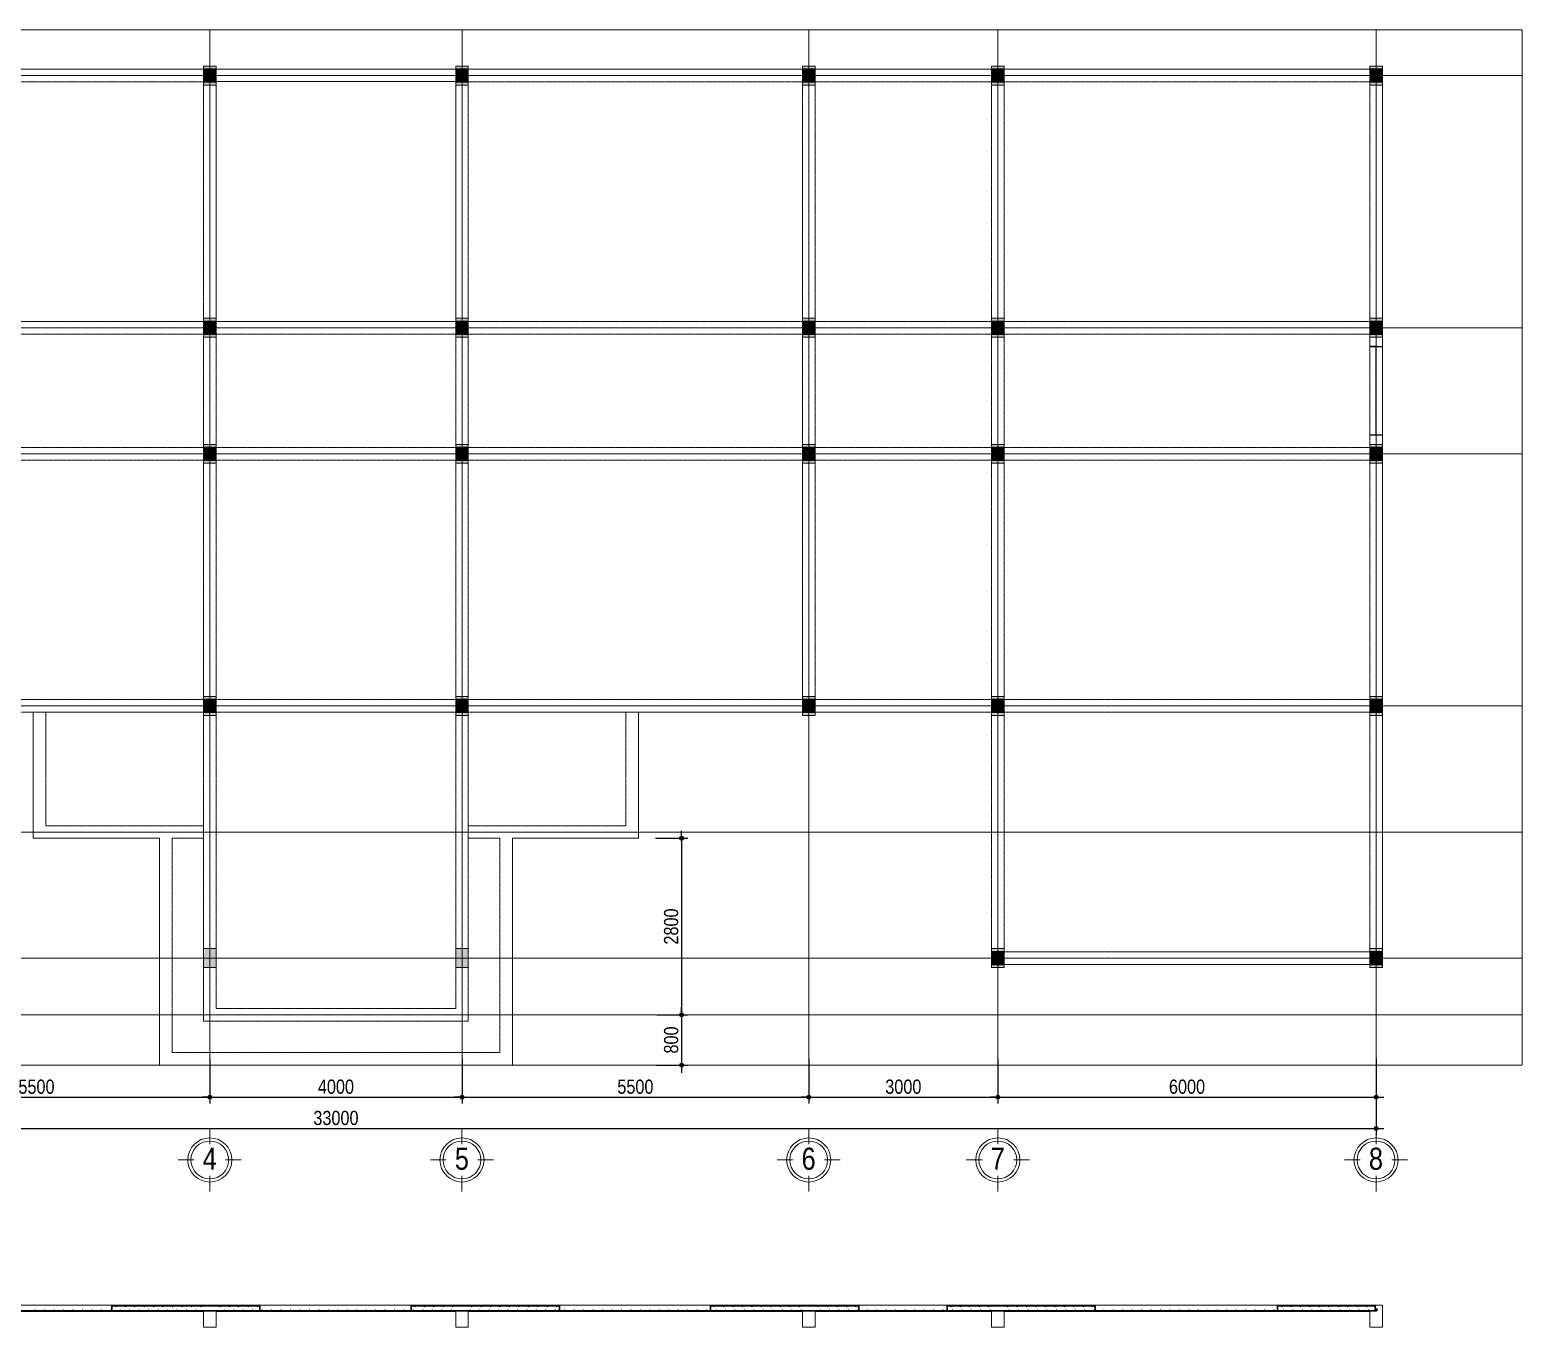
# Model space of a CAD drawing. Header units: millimetres. Extents: x 2451 to 189599, y 100744 to 200848.
# Drawn here: x 90579 to 114250, y 155262 to 175843 of the extents above; entities that cross this region are included whole.
import ezdxf
from ezdxf.enums import TextEntityAlignment as Align

# ---------------------------------------------------------------- set-up
doc = ezdxf.new("R2010")
doc.units = ezdxf.units.MM
for name, pattern in [('ACAD_ISO02W100', [15, 12, -3]), ('ACAD_ISO10W100', [18, 12, -3, 0, -3]), ('DASHED2', [0.375, 0.25, -0.125])]:
    doc.linetypes.add(name, pattern=pattern)
for name, color, linetype in [('009', 251, 'Continuous'), ('DIM', 1, 'Continuous'), ('TAGS', 60, 'Continuous'), ('TUONG', 131, 'Continuous'), ('vat dung', 44, 'Continuous'), ('WALL', 4, 'Continuous')]:
    doc.layers.add(name, color=color, linetype=linetype)
for name, color, linetype, lineweight in [('KC COT', 7, 'Continuous', 20), ('NÉT THẤY KC', 7, 'Continuous', 20), ('NÉT ĐẬM Cốt thép - các nét cần nhấn mạnh', 1, 'Continuous', 30), ('TEN TRUC', 3, 'Continuous', 18), ('TRUC', 24, 'Continuous', 0)]:
    doc.layers.add(name, color=color, linetype=linetype, lineweight=lineweight)
doc.styles.add('HEL-CONDENSE', font='')
doc.styles.add('VNI-HELVE-CONDENSEN', font='')
doc.styles.get('HEL-CONDENSE').set_extended_font_data('VNI-Helve-Condense')
doc.styles.get('VNI-HELVE-CONDENSEN').set_extended_font_data('VNI-Helve-Condense')
doc.dimstyles.new('D100', dxfattribs={"dimtxt": 225, "dimasz": 1.2, "dimexe": 100, "dimexo": 0, "dimgap": 50, "dimtad": 1, "dimdec": 0, "dimzin": 13, "dimdsep": 46, "dimtxsty": 'HEL-CONDENSE', "dimblk": 'D50', "dimcen": 0, "dimclrd": 1, "dimclre": 1, "dimclrt": 7, "dimadec": 0, "dimazin": 0, "dimtfac": 1, "dimtdec": 0, "dimtmove": 0, "dimatfit": 3, "dimldrblk": 'D50', "dimfxl": 1, "dimtolj": 1, "dimtzin": 13, "dimarcsym": 0})

# ---------------------------------------------------------------- blocks, each defined once
blk = doc.blocks.new('D50')
at = {"layer": 'DIM'}
blk.add_hatch(color=256, dxfattribs=at).paths.add_polyline_path([(25, 0, 1), (-25, 0, 1)])
blk.add_line((25, 0), (100, 0), dxfattribs=at)
blk.add_circle((0, 0), 25, dxfattribs=at)
blk = doc.blocks.new('*D1165')
at = {"layer": 'DEFPOINTS', "color": 0, "transparency": 16777216}
for p in [(78934, 159526), (111934, 159526), (111934, 158415)]:
    blk.add_point(p, dxfattribs=at)
at = {"layer": 'DIM', "color": 1, "lineweight": -2, "transparency": 16777216}
for p, q in [((78934, 159526), (78934, 158315)), ((111934, 159526), (111934, 158315)), ((78935, 158415), (111933, 158415))]:
    blk.add_line(p, q, dxfattribs=at)
at = {"layer": 'DIM', "color": 1, "lineweight": -2, "transparency": 16777216, "xscale": 1.199999999999999, "yscale": 1.199999999999999, "zscale": 1.199999999999999, "rotation": 180}
blk.add_blockref('D50', (78934, 158415), dxfattribs=at)
at = {"layer": 'DIM', "color": 1, "lineweight": -2, "transparency": 16777216, "xscale": 1.199999999999999, "yscale": 1.199999999999999, "zscale": 1.199999999999999}
blk.add_blockref('D50', (111934, 158415), dxfattribs=at)
at = {"layer": 'DIM', "color": 7, "transparency": 16777216, "insert": (95434, 158580), "char_height": 225, "attachment_point": 5, "style": 'HEL-CONDENSE'}
blk.add_mtext('\\A1;33000', dxfattribs=at)
blk = doc.blocks.new('A$C206177D3')
at = {"layer": 'TEN TRUC', "ltscale": 1000}
for p, q in [((-37, 240), (-37, 490)), ((-287, -10), (-537, -10)), ((463, -10), (213, -10)), ((-37, -510), (-37, -260))]:
    blk.add_line(p, q, dxfattribs=at)
blk.add_circle((-37, -10), 350, dxfattribs=at)
at = {"layer": 'TEN TRUC', "color": 254, "ltscale": 1000}
blk.add_circle((-37, -10), 300, dxfattribs=at)
blk = doc.blocks.new('A$C225A2996')
at = {"layer": 'WALL'}
blk.add_hatch(color=4, dxfattribs=at).paths.add_polyline_path([(531, 82), (731, 82), (731, 282), (531, 282)])
at = {"layer": 'WALL', "color": 4}
for p, q in [((531, 282), (731, 82)), ((531, 82), (731, 282))]:
    blk.add_line(p, q, dxfattribs=at)
blk.add_lwpolyline([(531, 82), (731, 82), (731, 282), (531, 282)], close=True, dxfattribs=at)
blk = doc.blocks.new('COT20x30')
at = {"layer": 'NÉT THẤY KC'}
h = blk.add_hatch(color=256, dxfattribs=at)
h.dxf.hatch_style = 1
h.paths.add_polyline_path([(107, 170), (-93, 170), (-93, -130), (107, -130)])
blk.add_lwpolyline([(-93, 170), (107, 170), (107, -130), (-93, -130)], close=True, dxfattribs=at)
blk = doc.blocks.new('*U1071')
at = {"layer": 'NÉT ĐẬM Cốt thép - các nét cần nhấn mạnh', "const_width": 10}
blk.add_lwpolyline([(-5, 0, 1), (5, 0, 1)], format="xyb", close=True, dxfattribs=at)
blk = doc.blocks.new('*U1072')
at = {"layer": 'NÉT ĐẬM Cốt thép - các nét cần nhấn mạnh', "color": 0, "linetype": 'ByBlock', "lineweight": -2, "transparency": 16777216}
for p in [(0, 0), (150, 0), (300, 0), (450, 0), (600, 0), (750, 0), (900, 0), (1050, 0), (1200, 0), (1350, 0)]:
    blk.add_blockref('*U1071', p, dxfattribs=at)
blk = doc.blocks.new('*D1148')
at = {"layer": 'DEFPOINTS', "color": 0, "transparency": 16777216}
for p in [(87934, 159526), (93434, 159526), (93434, 158911)]:
    blk.add_point(p, dxfattribs=at)
at = {"layer": 'DIM', "color": 1, "lineweight": -2, "transparency": 16777216}
for p, q in [((87934, 159526), (87934, 158811)), ((93434, 159526), (93434, 158811)), ((87935, 158911), (93433, 158911))]:
    blk.add_line(p, q, dxfattribs=at)
at = {"layer": 'DIM', "color": 1, "lineweight": -2, "transparency": 16777216, "xscale": 1.199999999999999, "yscale": 1.199999999999999, "zscale": 1.199999999999999, "rotation": 180}
blk.add_blockref('D50', (87934, 158911), dxfattribs=at)
at = {"layer": 'DIM', "color": 1, "lineweight": -2, "transparency": 16777216, "xscale": 1.199999999999999, "yscale": 1.199999999999999, "zscale": 1.199999999999999}
blk.add_blockref('D50', (93434, 158911), dxfattribs=at)
at = {"layer": 'DIM', "color": 7, "transparency": 16777216, "insert": (90684, 159076), "char_height": 225, "attachment_point": 5, "style": 'HEL-CONDENSE'}
blk.add_mtext('\\A1;5500', dxfattribs=at)
blk = doc.blocks.new('*D1149')
at = {"layer": 'DEFPOINTS', "color": 0, "transparency": 16777216}
for p in [(93434, 159526), (97434, 159526), (97434, 158911)]:
    blk.add_point(p, dxfattribs=at)
at = {"layer": 'DIM', "color": 1, "lineweight": -2, "transparency": 16777216}
for p, q in [((93434, 159526), (93434, 158811)), ((97434, 159526), (97434, 158811)), ((93435, 158911), (97433, 158911))]:
    blk.add_line(p, q, dxfattribs=at)
at = {"layer": 'DIM', "color": 1, "lineweight": -2, "transparency": 16777216, "xscale": 1.199999999999999, "yscale": 1.199999999999999, "zscale": 1.199999999999999, "rotation": 180}
blk.add_blockref('D50', (93434, 158911), dxfattribs=at)
at = {"layer": 'DIM', "color": 1, "lineweight": -2, "transparency": 16777216, "xscale": 1.199999999999999, "yscale": 1.199999999999999, "zscale": 1.199999999999999}
blk.add_blockref('D50', (97434, 158911), dxfattribs=at)
at = {"layer": 'DIM', "color": 7, "transparency": 16777216, "insert": (95434, 159076), "char_height": 225, "attachment_point": 5, "style": 'HEL-CONDENSE'}
blk.add_mtext('\\A1;4000', dxfattribs=at)
blk = doc.blocks.new('*D1150')
at = {"layer": 'DEFPOINTS', "color": 0, "transparency": 16777216}
for p in [(97434, 159526), (102934, 159526), (102934, 158911)]:
    blk.add_point(p, dxfattribs=at)
at = {"layer": 'DIM', "color": 1, "lineweight": -2, "transparency": 16777216}
for p, q in [((97434, 159526), (97434, 158811)), ((102934, 159526), (102934, 158811)), ((97435, 158911), (102933, 158911))]:
    blk.add_line(p, q, dxfattribs=at)
at = {"layer": 'DIM', "color": 1, "lineweight": -2, "transparency": 16777216, "xscale": 1.199999999999999, "yscale": 1.199999999999999, "zscale": 1.199999999999999, "rotation": 180}
blk.add_blockref('D50', (97434, 158911), dxfattribs=at)
at = {"layer": 'DIM', "color": 1, "lineweight": -2, "transparency": 16777216, "xscale": 1.199999999999999, "yscale": 1.199999999999999, "zscale": 1.199999999999999}
blk.add_blockref('D50', (102934, 158911), dxfattribs=at)
at = {"layer": 'DIM', "color": 7, "transparency": 16777216, "insert": (100184, 159076), "char_height": 225, "attachment_point": 5, "style": 'HEL-CONDENSE'}
blk.add_mtext('\\A1;5500', dxfattribs=at)
blk = doc.blocks.new('*D1151')
at = {"layer": 'DEFPOINTS', "color": 0, "transparency": 16777216}
for p in [(102934, 159526), (105934, 159526), (105934, 158911)]:
    blk.add_point(p, dxfattribs=at)
at = {"layer": 'DIM', "color": 1, "lineweight": -2, "transparency": 16777216}
for p, q in [((102934, 159526), (102934, 158811)), ((105934, 159526), (105934, 158811)), ((102935, 158911), (105933, 158911))]:
    blk.add_line(p, q, dxfattribs=at)
at = {"layer": 'DIM', "color": 1, "lineweight": -2, "transparency": 16777216, "xscale": 1.199999999999999, "yscale": 1.199999999999999, "zscale": 1.199999999999999, "rotation": 180}
blk.add_blockref('D50', (102934, 158911), dxfattribs=at)
at = {"layer": 'DIM', "color": 1, "lineweight": -2, "transparency": 16777216, "xscale": 1.199999999999999, "yscale": 1.199999999999999, "zscale": 1.199999999999999}
blk.add_blockref('D50', (105934, 158911), dxfattribs=at)
at = {"layer": 'DIM', "color": 7, "transparency": 16777216, "insert": (104434, 159076), "char_height": 225, "attachment_point": 5, "style": 'HEL-CONDENSE'}
blk.add_mtext('\\A1;3000', dxfattribs=at)
blk = doc.blocks.new('*D1152')
at = {"layer": 'DEFPOINTS', "color": 0, "transparency": 16777216}
for p in [(105934, 159526), (111934, 159526), (111934, 158911)]:
    blk.add_point(p, dxfattribs=at)
at = {"layer": 'DIM', "color": 1, "lineweight": -2, "transparency": 16777216}
for p, q in [((105934, 159526), (105934, 158811)), ((111934, 159526), (111934, 158811)), ((105935, 158911), (111933, 158911))]:
    blk.add_line(p, q, dxfattribs=at)
at = {"layer": 'DIM', "color": 1, "lineweight": -2, "transparency": 16777216, "xscale": 1.199999999999999, "yscale": 1.199999999999999, "zscale": 1.199999999999999, "rotation": 180}
blk.add_blockref('D50', (105934, 158911), dxfattribs=at)
at = {"layer": 'DIM', "color": 1, "lineweight": -2, "transparency": 16777216, "xscale": 1.199999999999999, "yscale": 1.199999999999999, "zscale": 1.199999999999999}
blk.add_blockref('D50', (111934, 158911), dxfattribs=at)
at = {"layer": 'DIM', "color": 7, "transparency": 16777216, "insert": (108934, 159076), "char_height": 225, "attachment_point": 5, "style": 'HEL-CONDENSE'}
blk.add_mtext('\\A1;6000', dxfattribs=at)
blk = doc.blocks.new('*D1153')
at = {"layer": 'DEFPOINTS', "color": 0, "transparency": 16777216}
for p in [(78934, 159526), (111934, 159526), (111934, 158415)]:
    blk.add_point(p, dxfattribs=at)
at = {"layer": 'DIM', "color": 1, "lineweight": -2, "transparency": 16777216}
for p, q in [((78934, 159526), (78934, 158315)), ((111934, 159526), (111934, 158315)), ((78935, 158415), (111933, 158415))]:
    blk.add_line(p, q, dxfattribs=at)
at = {"layer": 'DIM', "color": 1, "lineweight": -2, "transparency": 16777216, "xscale": 1.199999999999999, "yscale": 1.199999999999999, "zscale": 1.199999999999999, "rotation": 180}
blk.add_blockref('D50', (78934, 158415), dxfattribs=at)
at = {"layer": 'DIM', "color": 1, "lineweight": -2, "transparency": 16777216, "xscale": 1.199999999999999, "yscale": 1.199999999999999, "zscale": 1.199999999999999}
blk.add_blockref('D50', (111934, 158415), dxfattribs=at)
at = {"layer": 'DIM', "color": 7, "transparency": 16777216, "insert": (95434, 158580), "char_height": 225, "attachment_point": 5, "style": 'HEL-CONDENSE'}
blk.add_mtext('\\A1;33000', dxfattribs=at)
blk = doc.blocks.new('*D1162')
at = {"layer": 'DEFPOINTS', "color": 0, "transparency": 16777216}
for p in [(100504, 163018), (100522, 160218), (100917, 160218)]:
    blk.add_point(p, dxfattribs=at)
at = {"layer": 'DIM', "color": 1, "lineweight": -2, "transparency": 16777216}
for p, q in [((100504, 163018), (101017, 163018)), ((100917, 163016), (100917, 160219)), ((100522, 160218), (101017, 160218))]:
    blk.add_line(p, q, dxfattribs=at)
at = {"layer": 'DIM', "color": 1, "lineweight": -2, "transparency": 16777216, "xscale": 1.199999999999999, "yscale": 1.199999999999999, "zscale": 1.199999999999999}
for p, rotation in [((100917, 163018), 90), ((100917, 160218), 270)]:
    blk.add_blockref('D50', p, dxfattribs=dict(at, rotation=rotation))
at = {"layer": 'DIM', "color": 7, "transparency": 16777216, "insert": (100752, 161618), "char_height": 225, "attachment_point": 5, "rotation": 90, "style": 'HEL-CONDENSE'}
blk.add_mtext('\\A1;2800', dxfattribs=at)
blk = doc.blocks.new('*D1163')
at = {"layer": 'DEFPOINTS', "color": 0, "transparency": 16777216}
for p in [(100522, 160218), (100522, 159418), (100917, 159418)]:
    blk.add_point(p, dxfattribs=at)
at = {"layer": 'DIM', "color": 1, "lineweight": -2, "transparency": 16777216}
for p, q in [((100522, 160218), (101017, 160218)), ((100917, 160216), (100917, 159419)), ((100522, 159418), (101017, 159418))]:
    blk.add_line(p, q, dxfattribs=at)
at = {"layer": 'DIM', "color": 1, "lineweight": -2, "transparency": 16777216, "xscale": 1.199999999999999, "yscale": 1.199999999999999, "zscale": 1.199999999999999}
for p, rotation in [((100917, 160218), 90), ((100917, 159418), 270)]:
    blk.add_blockref('D50', p, dxfattribs=dict(at, rotation=rotation))
at = {"layer": 'DIM', "color": 7, "transparency": 16777216, "insert": (100752, 159818), "char_height": 225, "attachment_point": 5, "rotation": 90, "style": 'HEL-CONDENSE'}
blk.add_mtext('\\A1;800', dxfattribs=at)

msp = doc.modelspace()

# ---------------------------------------------------------------- linework, layer by layer
at = {"layer": '009'}
msp.add_lwpolyline([(111833.7, 169417.6), (111933.7, 169417.6), (111933.7, 170817.6), (111833.7, 170817.6)], dxfattribs=at)
at = {"layer": 'NÉT THẤY KC'}
for p, q in [((79333.7, 175217.6), (112033.7, 175217.6)), ((112033.7, 175217.6), (112033.7, 161017.6)), ((112033.7, 161017.6), (105833.7, 161017.6))]:
    msp.add_line(p, q, dxfattribs=at)
at = {"layer": 'NÉT THẤY KC', "linetype": 'ACAD_ISO02W100', "ltscale": 0.3}
for p, q in [((79333.7, 175017.6), (93333.7, 175017.6)), ((93333.7, 165217.6), (93333.7, 175017.6)), ((97533.7, 175017.6), (111833.7, 175017.6)), ((102833.7, 165017.6), (102833.7, 175017.6)), ((103033.7, 165017.6), (103033.7, 175017.6)), ((105833.7, 161017.6), (105833.7, 175017.6)), ((106033.7, 161217.6), (106033.7, 175017.6)), ((111833.7, 175017.6), (111833.7, 161217.6)), ((93533.7, 165217.6), (93533.7, 171217.6)), ((111833.7, 165217.6), (79033.7, 165217.6)), ((111833.7, 165017.6), (79033.7, 165017.6)), ((92833.7, 163017.6), (93333.7, 163017.6)), ((98033.7, 163017.6), (97533.7, 163017.6)), ((111833.7, 161217.6), (106033.7, 161217.6))]:
    msp.add_line(p, q, dxfattribs=at)
for points in [[(93333.7, 165017.6), (93333.7, 160117.6), (97533.7, 160117.6), (97533.7, 175017.6)], [(78833.7, 171217.6), (93533.7, 171217.6)], [(93533.7, 165017.6), (93533.7, 160317.6), (97333.7, 160317.6), (97333.7, 171217.6)], [(97333.7, 171217.6), (112033.7, 171217.6)], [(78833.7, 171017.6), (112033.7, 171017.6)], [(78833.7, 169217.6), (112033.7, 169217.6)], [(78833.7, 169017.6), (112033.7, 169017.6)], [(90833.7, 165017.6), (90833.7, 163217.6), (93333.7, 163217.6)], [(100033.7, 165017.6), (100033.7, 163217.6), (97533.7, 163217.6)], [(98033.7, 163017.6), (98033.7, 159617.6), (92833.7, 159617.6), (92833.7, 163017.6)]]:
    msp.add_lwpolyline(points, dxfattribs=at)
at = {"layer": 'NÉT THẤY KC'}
msp.add_lwpolyline([(93533.7, 175026), (97333.7, 175026), (97333.7, 171217.6), (93533.7, 171217.6)], close=True, dxfattribs=at)
for points in [[(90633.7, 165017.6), (90633.7, 163017.6), (92633.7, 163017.6)], [(100233.7, 165017.6), (100233.7, 163017.6), (98233.7, 163017.6)], [(98233.7, 163017.6), (98233.7, 159417.6), (92633.7, 159417.6), (92633.7, 163017.6)], [(78833.7, 155612.4), (112033.7, 155612.4), (112033.7, 155262.4), (111833.7, 155262.4), (111833.7, 155512.4), (106033.7, 155512.4), (106033.7, 155262.4), (105833.7, 155262.4), (105833.7, 155512.4), (103033.7, 155512.4), (103033.7, 155262.4), (102833.7, 155262.4), (102833.7, 155512.4), (97533.7, 155512.4), (97533.7, 155262.4), (97333.7, 155262.4), (97333.7, 155512.4), (93533.7, 155512.4), (93533.7, 155262.4), (93333.7, 155262.4), (93333.7, 155512.4), (88033.7, 155512.4)]]:
    msp.add_lwpolyline(points, dxfattribs=at)
at = {"layer": 'NÉT ĐẬM Cốt thép - các nét cần nhấn mạnh'}
for p, q in [((111936.9, 155523.6), (78938.3, 155523.6)), ((111926.9, 155549.3), (111939.2, 155549.3))]:
    msp.add_line(p, q, dxfattribs=at)
at = {"layer": 'NÉT ĐẬM Cốt thép - các nét cần nhấn mạnh', "const_width": 10}
for points in [[(90658.8, 155534.7, 1), (90668.8, 155534.7, 1)], [(90808.8, 155534.7, 1), (90818.8, 155534.7, 1)], [(90958.8, 155534.7, 1), (90968.8, 155534.7, 1)], [(91108.8, 155534.7, 1), (91118.8, 155534.7, 1)], [(91258.8, 155534.7, 1), (91268.8, 155534.7, 1)], [(91408.8, 155534.7, 1), (91418.8, 155534.7, 1)], [(91558.8, 155534.7, 1), (91568.8, 155534.7, 1)], [(91708.8, 155534.7, 1), (91718.8, 155534.7, 1)], [(91858.8, 155534.7, 1), (91868.8, 155534.7, 1)], [(91937.1, 155587.6, 1), (91947.1, 155587.6, 1)], [(92008.8, 155534.7, 1), (92018.8, 155534.7, 1)], [(92087.1, 155587.6, 1), (92097.1, 155587.6, 1)], [(92158.8, 155534.7, 1), (92168.8, 155534.7, 1)], [(92237.1, 155587.6, 1), (92247.1, 155587.6, 1)], [(92308.8, 155534.7, 1), (92318.8, 155534.7, 1)], [(92387.1, 155587.6, 1), (92397.1, 155587.6, 1)], [(92458.8, 155534.7, 1), (92468.8, 155534.7, 1)], [(92537.1, 155587.6, 1), (92547.1, 155587.6, 1)], [(92608.8, 155534.7, 1), (92618.8, 155534.7, 1)], [(92687.1, 155587.6, 1), (92697.1, 155587.6, 1)], [(92758.8, 155534.7, 1), (92768.8, 155534.7, 1)], [(92837.1, 155587.6, 1), (92847.1, 155587.6, 1)], [(92908.8, 155534.7, 1), (92918.8, 155534.7, 1)], [(92987.1, 155587.6, 1), (92997.1, 155587.6, 1)], [(93058.8, 155534.7, 1), (93068.8, 155534.7, 1)], [(93137.1, 155587.6, 1), (93147.1, 155587.6, 1)], [(93208.8, 155534.7, 1), (93218.8, 155534.7, 1)], [(93287.1, 155587.6, 1), (93297.1, 155587.6, 1)], [(93587.1, 155587.6, 1), (93597.1, 155587.6, 1)], [(93658.8, 155534.7, 1), (93668.8, 155534.7, 1)], [(93737.1, 155587.6, 1), (93747.1, 155587.6, 1)], [(93808.8, 155534.7, 1), (93818.8, 155534.7, 1)], [(93887.1, 155587.6, 1), (93897.1, 155587.6, 1)], [(93958.8, 155534.7, 1), (93968.8, 155534.7, 1)], [(94037.1, 155587.6, 1), (94047.1, 155587.6, 1)], [(94108.8, 155534.7, 1), (94118.8, 155534.7, 1)], [(94187.1, 155587.6, 1), (94197.1, 155587.6, 1)], [(94258.8, 155534.7, 1), (94268.8, 155534.7, 1)], [(94408.8, 155534.7, 1), (94418.8, 155534.7, 1)], [(94558.8, 155534.7, 1), (94568.8, 155534.7, 1)], [(94708.8, 155534.7, 1), (94718.8, 155534.7, 1)], [(94858.8, 155534.7, 1), (94868.8, 155534.7, 1)], [(95008.8, 155534.7, 1), (95018.8, 155534.7, 1)], [(95158.8, 155534.7, 1), (95168.8, 155534.7, 1)], [(95308.8, 155534.7, 1), (95318.8, 155534.7, 1)], [(95458.8, 155534.7, 1), (95468.8, 155534.7, 1)], [(95608.8, 155534.7, 1), (95618.8, 155534.7, 1)], [(95758.8, 155534.7, 1), (95768.8, 155534.7, 1)], [(95908.8, 155534.7, 1), (95918.8, 155534.7, 1)], [(96058.8, 155534.7, 1), (96068.8, 155534.7, 1)], [(96208.8, 155534.7, 1), (96218.8, 155534.7, 1)], [(96358.8, 155534.7, 1), (96368.8, 155534.7, 1)], [(96508.8, 155534.7, 1), (96518.8, 155534.7, 1)], [(96658.8, 155534.7, 1), (96668.8, 155534.7, 1)], [(96680.9, 155587.6, 1), (96690.9, 155587.6, 1)], [(96808.8, 155534.7, 1), (96818.8, 155534.7, 1)], [(96830.9, 155587.6, 1), (96840.9, 155587.6, 1)], [(96958.8, 155534.7, 1), (96968.8, 155534.7, 1)], [(96980.9, 155587.6, 1), (96990.9, 155587.6, 1)], [(97108.8, 155534.7, 1), (97118.8, 155534.7, 1)], [(97130.9, 155587.6, 1), (97140.9, 155587.6, 1)], [(97258.8, 155534.7, 1), (97268.8, 155534.7, 1)], [(97280.9, 155587.6, 1), (97290.9, 155587.6, 1)], [(97558.8, 155534.7, 1), (97568.8, 155534.7, 1)], [(97580.9, 155587.6, 1), (97590.9, 155587.6, 1)], [(97708.8, 155534.7, 1), (97718.8, 155534.7, 1)], [(97730.9, 155587.6, 1), (97740.9, 155587.6, 1)], [(97858.8, 155534.7, 1), (97868.8, 155534.7, 1)], [(97880.9, 155587.6, 1), (97890.9, 155587.6, 1)], [(98008.8, 155534.7, 1), (98018.8, 155534.7, 1)], [(98030.9, 155587.6, 1), (98040.9, 155587.6, 1)], [(98158.8, 155534.7, 1), (98168.8, 155534.7, 1)], [(98180.9, 155587.6, 1), (98190.9, 155587.6, 1)], [(98308.8, 155534.7, 1), (98318.8, 155534.7, 1)], [(98330.9, 155587.6, 1), (98340.9, 155587.6, 1)], [(98458.8, 155534.7, 1), (98468.8, 155534.7, 1)], [(98480.9, 155587.6, 1), (98490.9, 155587.6, 1)], [(98608.8, 155534.7, 1), (98618.8, 155534.7, 1)], [(98630.9, 155587.6, 1), (98640.9, 155587.6, 1)], [(98758.8, 155534.7, 1), (98768.8, 155534.7, 1)], [(98780.9, 155587.6, 1), (98790.9, 155587.6, 1)], [(98908.8, 155534.7, 1), (98918.8, 155534.7, 1)], [(98930.9, 155587.6, 1), (98940.9, 155587.6, 1)], [(99058.8, 155534.7, 1), (99068.8, 155534.7, 1)], [(99208.8, 155534.7, 1), (99218.8, 155534.7, 1)], [(99358.8, 155534.7, 1), (99368.8, 155534.7, 1)], [(99508.8, 155534.7, 1), (99518.8, 155534.7, 1)], [(99658.8, 155534.7, 1), (99668.8, 155534.7, 1)], [(99808.8, 155534.7, 1), (99818.8, 155534.7, 1)], [(99958.8, 155534.7, 1), (99968.8, 155534.7, 1)], [(100108.8, 155534.7, 1), (100118.8, 155534.7, 1)], [(100258.8, 155534.7, 1), (100268.8, 155534.7, 1)], [(100408.8, 155534.7, 1), (100418.8, 155534.7, 1)], [(100558.8, 155534.7, 1), (100568.8, 155534.7, 1)], [(100708.8, 155534.7, 1), (100718.8, 155534.7, 1)], [(100858.8, 155534.7, 1), (100868.8, 155534.7, 1)], [(101008.8, 155534.7, 1), (101018.8, 155534.7, 1)], [(101158.8, 155534.7, 1), (101168.8, 155534.7, 1)], [(101308.8, 155534.7, 1), (101318.8, 155534.7, 1)], [(101427.1, 155587.6, 1), (101437.1, 155587.6, 1)], [(101458.8, 155534.7, 1), (101468.8, 155534.7, 1)], [(101577.1, 155587.6, 1), (101587.1, 155587.6, 1)], [(101608.8, 155534.7, 1), (101618.8, 155534.7, 1)], [(101727.1, 155587.6, 1), (101737.1, 155587.6, 1)], [(101758.8, 155534.7, 1), (101768.8, 155534.7, 1)], [(101877.1, 155587.6, 1), (101887.1, 155587.6, 1)], [(101908.8, 155534.7, 1), (101918.8, 155534.7, 1)], [(102027.1, 155587.6, 1), (102037.1, 155587.6, 1)], [(102058.8, 155534.7, 1), (102068.8, 155534.7, 1)], [(102177.1, 155587.6, 1), (102187.1, 155587.6, 1)], [(102208.8, 155534.7, 1), (102218.8, 155534.7, 1)], [(102327.1, 155587.6, 1), (102337.1, 155587.6, 1)], [(102358.8, 155534.7, 1), (102368.8, 155534.7, 1)], [(102477.1, 155587.6, 1), (102487.1, 155587.6, 1)], [(102508.8, 155534.7, 1), (102518.8, 155534.7, 1)], [(102627.1, 155587.6, 1), (102637.1, 155587.6, 1)], [(102658.8, 155534.7, 1), (102668.8, 155534.7, 1)], [(102777.1, 155587.6, 1), (102787.1, 155587.6, 1)], [(102808.8, 155534.7, 1), (102818.8, 155534.7, 1)], [(103077.1, 155587.6, 1), (103087.1, 155587.6, 1)], [(103108.8, 155534.7, 1), (103118.8, 155534.7, 1)], [(103227.1, 155587.6, 1), (103237.1, 155587.6, 1)], [(103258.8, 155534.7, 1), (103268.8, 155534.7, 1)], [(103377.1, 155587.6, 1), (103387.1, 155587.6, 1)], [(103408.8, 155534.7, 1), (103418.8, 155534.7, 1)], [(103527.1, 155587.6, 1), (103537.1, 155587.6, 1)], [(103558.8, 155534.7, 1), (103568.8, 155534.7, 1)], [(103677.1, 155587.6, 1), (103687.1, 155587.6, 1)], [(103708.8, 155534.7, 1), (103718.8, 155534.7, 1)], [(103858.8, 155534.7, 1), (103868.8, 155534.7, 1)], [(104008.8, 155534.7, 1), (104018.8, 155534.7, 1)], [(104158.8, 155534.7, 1), (104168.8, 155534.7, 1)], [(104308.8, 155534.7, 1), (104318.8, 155534.7, 1)], [(104458.8, 155534.7, 1), (104468.8, 155534.7, 1)], [(104608.8, 155534.7, 1), (104618.8, 155534.7, 1)], [(104758.8, 155534.7, 1), (104768.8, 155534.7, 1)], [(104908.8, 155534.7, 1), (104918.8, 155534.7, 1)], [(105058.8, 155534.7, 1), (105068.8, 155534.7, 1)], [(105182.9, 155587.6, 1), (105192.9, 155587.6, 1)], [(105208.8, 155534.7, 1), (105218.8, 155534.7, 1)], [(105332.9, 155587.6, 1), (105342.9, 155587.6, 1)], [(105358.8, 155534.7, 1), (105368.8, 155534.7, 1)], [(105482.9, 155587.6, 1), (105492.9, 155587.6, 1)], [(105508.8, 155534.7, 1), (105518.8, 155534.7, 1)], [(105632.9, 155587.6, 1), (105642.9, 155587.6, 1)], [(105658.8, 155534.7, 1), (105668.8, 155534.7, 1)], [(105782.9, 155587.6, 1), (105792.9, 155587.6, 1)], [(105808.8, 155534.7, 1), (105818.8, 155534.7, 1)], [(106082.9, 155587.6, 1), (106092.9, 155587.6, 1)], [(106108.8, 155534.7, 1), (106118.8, 155534.7, 1)], [(106232.9, 155587.6, 1), (106242.9, 155587.6, 1)], [(106258.8, 155534.7, 1), (106268.8, 155534.7, 1)], [(106382.9, 155587.6, 1), (106392.9, 155587.6, 1)], [(106408.8, 155534.7, 1), (106418.8, 155534.7, 1)], [(106532.9, 155587.6, 1), (106542.9, 155587.6, 1)], [(106558.8, 155534.7, 1), (106568.8, 155534.7, 1)], [(106682.9, 155587.6, 1), (106692.9, 155587.6, 1)], [(106708.8, 155534.7, 1), (106718.8, 155534.7, 1)], [(106832.9, 155587.6, 1), (106842.9, 155587.6, 1)], [(106858.8, 155534.7, 1), (106868.8, 155534.7, 1)], [(106982.9, 155587.6, 1), (106992.9, 155587.6, 1)], [(107008.8, 155534.7, 1), (107018.8, 155534.7, 1)], [(107132.9, 155587.6, 1), (107142.9, 155587.6, 1)], [(107158.8, 155534.7, 1), (107168.8, 155534.7, 1)], [(107282.9, 155587.6, 1), (107292.9, 155587.6, 1)], [(107308.8, 155534.7, 1), (107318.8, 155534.7, 1)], [(107432.9, 155587.6, 1), (107442.9, 155587.6, 1)], [(107458.8, 155534.7, 1), (107468.8, 155534.7, 1)], [(107608.8, 155534.7, 1), (107618.8, 155534.7, 1)], [(107758.8, 155534.7, 1), (107768.8, 155534.7, 1)], [(107908.8, 155534.7, 1), (107918.8, 155534.7, 1)], [(108058.8, 155534.7, 1), (108068.8, 155534.7, 1)], [(108208.8, 155534.7, 1), (108218.8, 155534.7, 1)], [(108358.8, 155534.7, 1), (108368.8, 155534.7, 1)], [(108508.8, 155534.7, 1), (108518.8, 155534.7, 1)], [(108658.8, 155534.7, 1), (108668.8, 155534.7, 1)], [(108808.8, 155534.7, 1), (108818.8, 155534.7, 1)], [(108958.8, 155534.7, 1), (108968.8, 155534.7, 1)], [(109108.8, 155534.7, 1), (109118.8, 155534.7, 1)], [(109258.8, 155534.7, 1), (109268.8, 155534.7, 1)], [(109408.8, 155534.7, 1), (109418.8, 155534.7, 1)], [(109558.8, 155534.7, 1), (109568.8, 155534.7, 1)], [(109708.8, 155534.7, 1), (109718.8, 155534.7, 1)], [(109858.8, 155534.7, 1), (109868.8, 155534.7, 1)], [(110008.8, 155534.7, 1), (110018.8, 155534.7, 1)], [(110158.8, 155534.7, 1), (110168.8, 155534.7, 1)], [(110308.8, 155534.7, 1), (110318.8, 155534.7, 1)], [(110458.8, 155534.7, 1), (110468.8, 155534.7, 1)], [(110608.8, 155534.7, 1), (110618.8, 155534.7, 1)], [(110758.8, 155534.7, 1), (110768.8, 155534.7, 1)], [(110908.8, 155534.7, 1), (110918.8, 155534.7, 1)], [(111058.8, 155534.7, 1), (111068.8, 155534.7, 1)], [(111208.8, 155534.7, 1), (111218.8, 155534.7, 1)], [(111358.8, 155534.7, 1), (111368.8, 155534.7, 1)], [(111508.8, 155534.7, 1), (111518.8, 155534.7, 1)], [(111658.8, 155534.7, 1), (111668.8, 155534.7, 1)], [(111808.8, 155534.7, 1), (111818.8, 155534.7, 1)]]:
    msp.add_lwpolyline(points, format="xyb", close=True, dxfattribs=at)
at = {"layer": 'NÉT ĐẬM Cốt thép - các nét cần nhấn mạnh'}
for points in [[(91877.6, 155523.6), (91877.6, 155600.3), (94227.6, 155600.3), (94227.6, 155523.6)], [(98977.6, 155523.6), (98977.6, 155600.3), (96627.6, 155600.3), (96627.6, 155523.6)], [(101377.6, 155523.6), (101377.6, 155600.3), (103727.6, 155600.3), (103727.6, 155523.6)], [(107477.6, 155523.6), (107477.6, 155600.3), (105127.6, 155600.3), (105127.6, 155523.6)], [(110371, 155523.6), (110371, 155600.3), (111921, 155600.3), (111921, 155514.8)]]:
    msp.add_lwpolyline(points, dxfattribs=at)
msp.add_arc((111937.6, 155536.5), 12.9, 266.93436, 82.96199, dxfattribs=at)
at = {"layer": 'TRUC', "linetype": 'ACAD_ISO10W100', "ltscale": 0.2}
msp.add_lwpolyline([(76479.7, 175843.4), (114250, 175843.4), (114250, 159417.6), (76479.7, 159417.6)], close=True, dxfattribs=at)
for points in [[(93433.7, 175843.4), (93433.7, 159417.6)], [(97433.7, 175843.4), (97433.7, 159417.6)], [(102933.7, 175843.4), (102933.7, 159417.6)], [(105933.7, 175843.4), (105933.7, 159417.6)], [(105933.7, 175843.4), (105933.7, 159417.6)], [(111933.7, 175843.4), (111933.7, 159417.6)], [(76479.7, 175117.6), (114250, 175117.6)], [(76479.7, 171117.6), (114250, 171117.6)], [(76479.7, 169117.6), (114250, 169117.6)], [(76479.7, 165117.6), (114250, 165117.6)], [(76479.7, 163117.6), (114250, 163117.6)], [(76479.7, 161117.6), (114250, 161117.6)], [(76479.7, 160217.6), (114250, 160217.6)]]:
    msp.add_lwpolyline(points, dxfattribs=at)
at = {"layer": 'TRUC', "linetype": 'DASHED2', "ltscale": 0.2}
msp.add_lwpolyline([(105933.7, 170992.6), (105933.7, 169217.6)], dxfattribs=at)
at = {"layer": 'vat dung', "color": 4}
for p, q in [((111833.7, 170817.6), (112033.7, 170817.6)), ((111833.7, 169417.6), (112033.7, 169417.6))]:
    msp.add_line(p, q, dxfattribs=at)

# ---------------------------------------------------------------- block references
at = {"layer": 'KC COT'}
for p in [(93426.7, 175097.5), (97426.7, 175097.5), (102926.7, 175097.5), (105926.7, 175097.5), (111926.7, 175097.5), (93426.7, 171097.5), (97426.7, 171097.5), (102926.7, 171097.5), (105926.7, 171097.5), (111926.7, 171097.5), (93426.7, 169097.5), (97426.7, 169097.5), (102926.7, 169097.5), (105926.7, 169097.5), (111926.7, 169097.5), (93426.7, 165097.5), (97426.7, 165097.5), (102926.7, 165097.5), (105926.7, 165097.5), (111926.7, 165097.5), (93426.7, 161097.5), (97426.7, 161097.5), (105926.7, 161097.5), (111926.7, 161097.5)]:
    msp.add_blockref('COT20x30', p, dxfattribs=at)
at = {"layer": 'NÉT ĐẬM Cốt thép - các nét cần nhấn mạnh'}
msp.add_blockref('*U1072', (110433.9, 155587.6), dxfattribs=at)
at = {"layer": 'TEN TRUC', "ltscale": 1000}
ref = msp.add_blockref('A$C206177D3', (93470.3, 157924.8), dxfattribs=at)
ref.add_attrib('A', '4', dxfattribs={"layer": 'TAGS', "color": 7, "ltscale": 1000, "height": 350, "style": 'VNI-HELVE-CONDENSEN'}).set_placement((93432, 157759.2), align=Align.CENTER)
ref = msp.add_blockref('A$C206177D3', (97470.3, 157924.8), dxfattribs=at)
ref.add_attrib('A', '5', dxfattribs={"layer": 'TAGS', "color": 7, "ltscale": 1000, "height": 350, "style": 'VNI-HELVE-CONDENSEN'}).set_placement((97432, 157759.2), align=Align.CENTER)
ref = msp.add_blockref('A$C206177D3', (102970.3, 157924.8), dxfattribs=at)
ref.add_attrib('A', '6', dxfattribs={"layer": 'TAGS', "color": 7, "ltscale": 1000, "height": 350, "style": 'VNI-HELVE-CONDENSEN'}).set_placement((102932, 157759.2), align=Align.CENTER)
ref = msp.add_blockref('A$C206177D3', (105970.3, 157924.8), dxfattribs=at)
ref.add_attrib('A', '7', dxfattribs={"layer": 'TAGS', "color": 7, "ltscale": 1000, "height": 350, "style": 'VNI-HELVE-CONDENSEN'}).set_placement((105932, 157759.2), align=Align.CENTER)
ref = msp.add_blockref('A$C206177D3', (111969.1, 157924.8), dxfattribs=at)
ref.add_attrib('A', '8', dxfattribs={"layer": 'TAGS', "color": 7, "ltscale": 1000, "height": 350, "style": 'VNI-HELVE-CONDENSEN'}).set_placement((111930.8, 157759.2), align=Align.CENTER)
at = {"layer": 'TUONG', "color": 4}
for p in [(92802.3, 174936), (96802.3, 174936), (102302.3, 174936), (105302.3, 174936), (111302.3, 174936), (92802.3, 170936), (96802.3, 170936), (102302.3, 170936), (105302.3, 170936), (111302.3, 170936), (92802.3, 168936), (96802.3, 168936), (102302.3, 168936), (105302.3, 168936), (111302.3, 168936), (92802.3, 164936), (96802.3, 164936), (102302.3, 164936), (105302.3, 164936), (111302.3, 164936), (105302.3, 160936), (111302.3, 160936)]:
    msp.add_blockref('A$C225A2996', p, dxfattribs=at)

# ---------------------------------------------------------------- dimensions: what is measured, and where the dimension line sits
at = {"layer": 'DIM'}
for base, p1, p2, angle, picture, middle in [((100917.3, 160217.6), (100503.8, 163017.6), (100522, 160217.6), 90, '*D1162', (100752.4, 161617.6)), ((100917.3, 159417.6), (100522, 160217.6), (100522, 159417.6), 90, '*D1163', (100752.4, 159817.6)), ((93433.7, 158911.1), (87933.7, 159526.3), (93433.7, 159526.3), 180, '*D1148', (90683.7, 159076)), ((97433.7, 158911.1), (93433.7, 159526.3), (97433.7, 159526.3), 180, '*D1149', (95433.7, 159076)), ((102933.7, 158911.1), (97433.7, 159526.3), (102933.7, 159526.3), 180, '*D1150', (100183.7, 159076)), ((105933.7, 158911.1), (102933.7, 159526.3), (105933.7, 159526.3), 180, '*D1151', (104433.7, 159076)), ((111933.7, 158911.1), (105933.7, 159526.3), (111933.7, 159526.3), 180, '*D1152', (108933.7, 159076))]:
    dim = msp.add_linear_dim(base=base, p1=p1, p2=p2, angle=angle, dimstyle='D100', override={"dimtmove": 1}, dxfattribs=at)
    dim.commit()
    dim.dimension.update_dxf_attribs({"geometry": picture, "text_midpoint": middle})
for picture in ['*D1165', '*D1153']:
    dim = msp.add_aligned_dim(p1=(78933.7, 159526.3), p2=(111933.7, 159526.3), distance=-1111.3, dimstyle='D100', dxfattribs=at)
    dim.commit()
    dim.dimension.update_dxf_attribs({"geometry": picture, "text_midpoint": (95433.7, 158579.9)})

doc.saveas('drawing.dxf')
